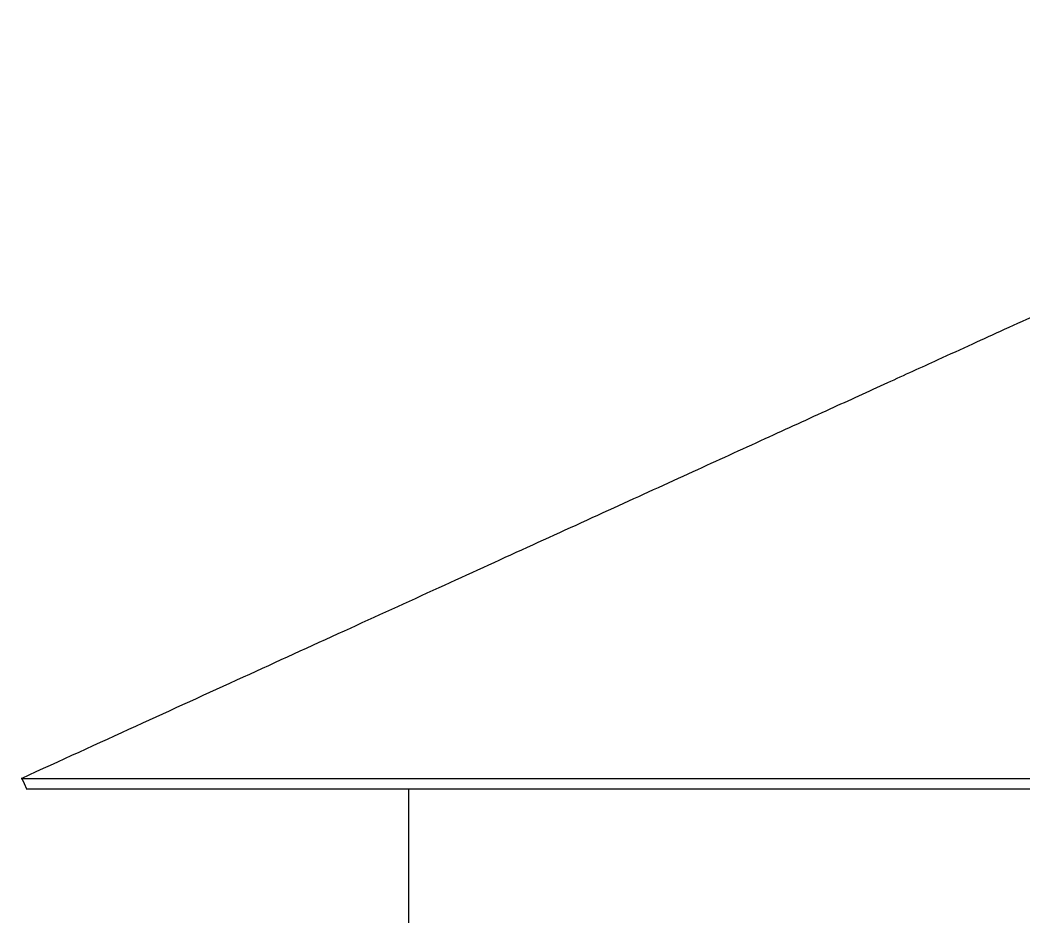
# Model space of a CAD drawing. Header units: millimetres. Extents: x 2214 to 8154, y -2115 to 2085.
# Drawn here: x 3792.6 to 3923.9, y 1517.3 to 1634.6 of the extents above; entities that cross this region are included whole.
import ezdxf

# ---------------------------------------------------------------- set-up
doc = ezdxf.new("R2010")
doc.units = ezdxf.units.MM

# ---------------------------------------------------------------- blocks, each defined once
blk = doc.blocks.new('front')
blk.add_line((-544.82, 1418.44), (-544.82, 1371.27))
at = {"flags": 128}
blk.add_lwpolyline([(-595.44, 1419.8), (-595.13, 1419.12), (-594.82, 1418.44)], dxfattribs=at)
for points, knots in [([(-378.15, 1519.03), (-382.15, 1517.2), (-390.41, 1513.42), (-402.62, 1507.85), (-414.46, 1502.44), (-425.36, 1497.46), (-435.32, 1492.92), (-443.78, 1489.05), (-450.88, 1485.82), (-456.72, 1483.15), (-461.97, 1480.75), (-466.67, 1478.6), (-471.13, 1476.57), (-476.23, 1474.24), (-482.45, 1471.4), (-489.99, 1467.96), (-498.48, 1464.08), (-507.91, 1459.77), (-518.29, 1455.03), (-529.38, 1449.97), (-541.13, 1444.6), (-553.52, 1438.95), (-566.75, 1432.91), (-580.81, 1426.48), (-590.47, 1422.07), (-595.44, 1419.8)], [0, 0, 0, 0, 0.0552935, 0.1141098, 0.1685957, 0.2187504, 0.2645722, 0.306059, 0.3356135, 0.3624898, 0.3866875, 0.4082066, 0.4274029, 0.4482005, 0.4785571, 0.5132669, 0.5523302, 0.5957467, 0.6435166, 0.6956398, 0.7487717, 0.8057738, 0.8666459, 0.9313879, 1, 1, 1, 1]), ([(-595.43, 1419.8), (-595.44, 1419.8), (-595.67, 1419.8), (-594.85, 1419.8), (-592.89, 1419.8), (-589.38, 1419.8), (-584.56, 1419.8), (-578.41, 1419.8), (-570.98, 1419.8), (-562.31, 1419.8), (-552.45, 1419.8), (-541.47, 1419.8), (-529.44, 1419.8), (-516.41, 1419.8), (-502.49, 1419.8), (-487.75, 1419.8), (-472.29, 1419.8), (-456.19, 1419.8), (-439.57, 1419.8), (-422.51, 1419.8), (-405.13, 1419.8), (-387.53, 1419.8), (-369.82, 1419.8), (-352.11, 1419.8), (-334.51, 1419.8), (-317.13, 1419.8), (-300.08, 1419.8), (-283.45, 1419.8), (-267.35, 1419.8), (-251.89, 1419.8), (-237.15, 1419.8), (-223.23, 1419.8), (-210.2, 1419.8), (-198.17, 1419.8), (-187.19, 1419.8), (-177.33, 1419.8), (-168.66, 1419.8), (-161.23, 1419.8), (-155.08, 1419.8), (-150.26, 1419.8), (-146.75, 1419.8), (-144.79, 1419.8), (-143.97, 1419.8), (-144.2, 1419.8), (-144.21, 1419.8)], [0, 0, 0, 0, 0.000362, 0.025344, 0.050326, 0.075308, 0.100289, 0.125271, 0.150253, 0.175235, 0.200217, 0.225199, 0.250181, 0.275163, 0.300145, 0.325127, 0.350109, 0.37509, 0.400072, 0.425054, 0.450036, 0.475018, 0.5, 0.524982, 0.549964, 0.574946, 0.599928, 0.62491, 0.649891, 0.674873, 0.699855, 0.724837, 0.749819, 0.774801, 0.799783, 0.824765, 0.849747, 0.874729, 0.899711, 0.924692, 0.949674, 0.974656, 0.999638, 1, 1, 1, 1]), ([(-594.81, 1418.44), (-594.81, 1418.44), (-595.05, 1418.44), (-594.23, 1418.44), (-592.27, 1418.44), (-588.77, 1418.44), (-583.97, 1418.44), (-577.84, 1418.44), (-570.42, 1418.44), (-561.78, 1418.44), (-551.95, 1418.44), (-541, 1418.44), (-529, 1418.44), (-516.01, 1418.44), (-502.13, 1418.44), (-487.43, 1418.44), (-472.01, 1418.44), (-455.96, 1418.44), (-439.37, 1418.44), (-422.36, 1418.44), (-405.03, 1418.44), (-387.48, 1418.44), (-369.82, 1418.44), (-352.16, 1418.44), (-334.61, 1418.44), (-317.28, 1418.44), (-300.27, 1418.44), (-283.69, 1418.44), (-267.63, 1418.44), (-252.21, 1418.44), (-237.51, 1418.44), (-223.63, 1418.44), (-210.65, 1418.44), (-198.64, 1418.44), (-187.69, 1418.44), (-177.86, 1418.44), (-169.22, 1418.44), (-161.81, 1418.44), (-155.67, 1418.44), (-150.87, 1418.44), (-147.37, 1418.44), (-145.41, 1418.44), (-144.6, 1418.44), (-144.83, 1418.44), (-144.83, 1418.44)], [0, 0, 0, 0, 0.000351, 0.025333, 0.050316, 0.075298, 0.100281, 0.125263, 0.150246, 0.175228, 0.20021, 0.225193, 0.250175, 0.275158, 0.30014, 0.325123, 0.350105, 0.375088, 0.40007, 0.425053, 0.450035, 0.475018, 0.5, 0.524982, 0.549965, 0.574947, 0.59993, 0.624912, 0.649895, 0.674877, 0.69986, 0.724842, 0.749825, 0.774807, 0.79979, 0.824772, 0.849754, 0.874737, 0.899719, 0.924702, 0.949684, 0.974667, 0.999649, 1, 1, 1, 1])]:
    blk.add_open_spline(points, degree=3, knots=knots)

msp = doc.modelspace()

# ---------------------------------------------------------------- block references
msp.add_blockref('front', (4388.21, 115.61))

doc.saveas('drawing.dxf')
